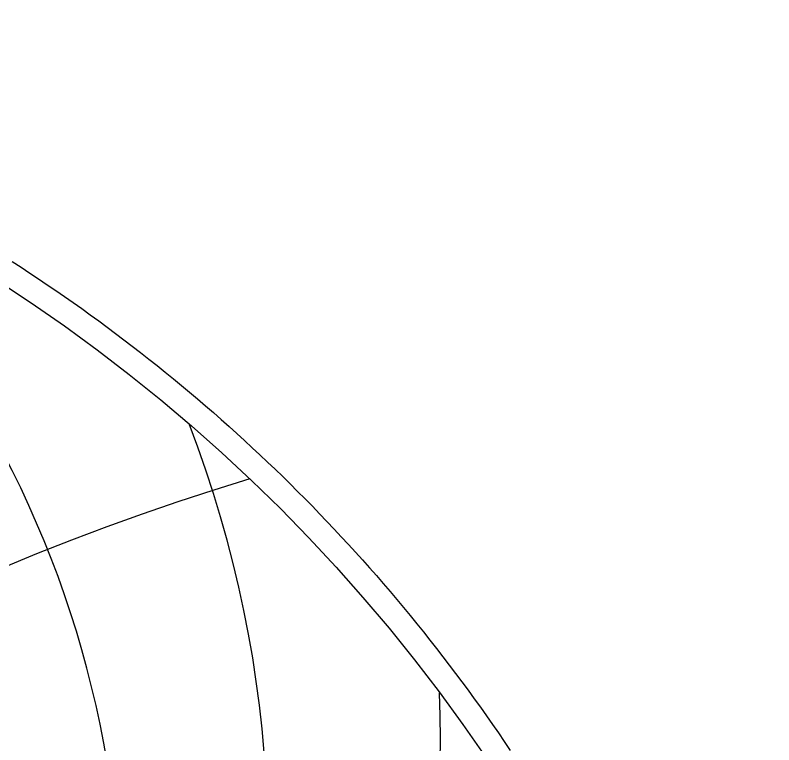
# Model space of a CAD drawing. Header units: millimetres. Extents: x -69 to 69, y -69 to 71.
# Drawn here: x 37.6 to 68.4, y 38.78 to 68.4 of the extents above; entities that cross this region are included whole.
import ezdxf

# ---------------------------------------------------------------- set-up
doc = ezdxf.new("R2010")
doc.units = ezdxf.units.MM
for name, color, linetype in [('CUT_OUTER', 1, 'Continuous'), ('ENGRAVE', 7, 'Continuous'), ('ENGRAVE_FINE', 8, 'Continuous')]:
    doc.layers.add(name, color=color, linetype=linetype)

msp = doc.modelspace()

# ---------------------------------------------------------------- linework, layer by layer
at = {"layer": 'CUT_OUTER'}
msp.add_lwpolyline([(37.4825, 58.3955), (37.8401, 58.1644), (38.1963, 57.9311), (38.551, 57.6957), (38.9043, 57.458), (39.2561, 57.2183), (39.6065, 56.9763), (39.9553, 56.7322), (40.3027, 56.486), (40.6485, 56.2376), (40.9928, 55.9872), (41.3356, 55.7346), (41.6768, 55.4799), (42.0164, 55.2231), (42.3545, 54.9643), (42.6909, 54.7034), (43.0258, 54.4404), (43.359, 54.1754), (43.6906, 53.9083), (44.0205, 53.6392), (44.3488, 53.3681), (44.6755, 53.095), (45.0004, 52.8198), (45.3237, 52.5427), (45.6452, 52.2636), (45.965, 51.9826), (46.2831, 51.6996), (46.5995, 51.4146), (46.9141, 51.1277), (47.2269, 50.8389), (47.538, 50.5481), (47.8472, 50.2555), (48.1547, 49.961), (48.4603, 49.6646), (48.7642, 49.3663), (49.0661, 49.0661), (49.3663, 48.7642), (49.6646, 48.4603), (49.961, 48.1547), (50.2555, 47.8472), (50.5481, 47.538), (50.8389, 47.2269), (51.1277, 46.9141), (51.4146, 46.5995), (51.6996, 46.2831), (51.9826, 45.965), (52.2636, 45.6452), (52.5427, 45.3237), (52.8198, 45.0004), (53.095, 44.6755), (53.3681, 44.3488), (53.6392, 44.0205), (53.9083, 43.6906), (54.1754, 43.359), (54.4404, 43.0258), (54.7034, 42.6909), (54.9643, 42.3545), (55.2231, 42.0164), (55.4799, 41.6768), (55.7346, 41.3356), (55.9872, 40.9928), (56.2376, 40.6485), (56.486, 40.3027), (56.7322, 39.9553), (56.9763, 39.6065), (57.2183, 39.2561), (57.458, 38.9043), (57.6957, 38.551)], dxfattribs=at)
at = {"layer": 'ENGRAVE'}
for radius in [68.4, 44.7739]:
    msp.add_circle((0, 0), radius, dxfattribs=at)
for centre, radius, start, end in [((0, 31.1576), 41.9068, 131.64088, 48.35912), ((0, 34.6003), 47.863, 158.93428, 21.06572), ((0, 39.0076), 54.8629, 178.03137, 1.96863)]:
    msp.add_arc(centre, radius, start, end, dxfattribs=at)
at = {"layer": 'ENGRAVE_FINE'}
msp.add_arc((75.4617, -44.7739), 98.5082, 106.715155, 162.853147, dxfattribs=at)
msp.add_arc((75.4617, -44.7739), 98.5082, 106.715155, 162.853147, dxfattribs=at)

doc.saveas('drawing.dxf')
